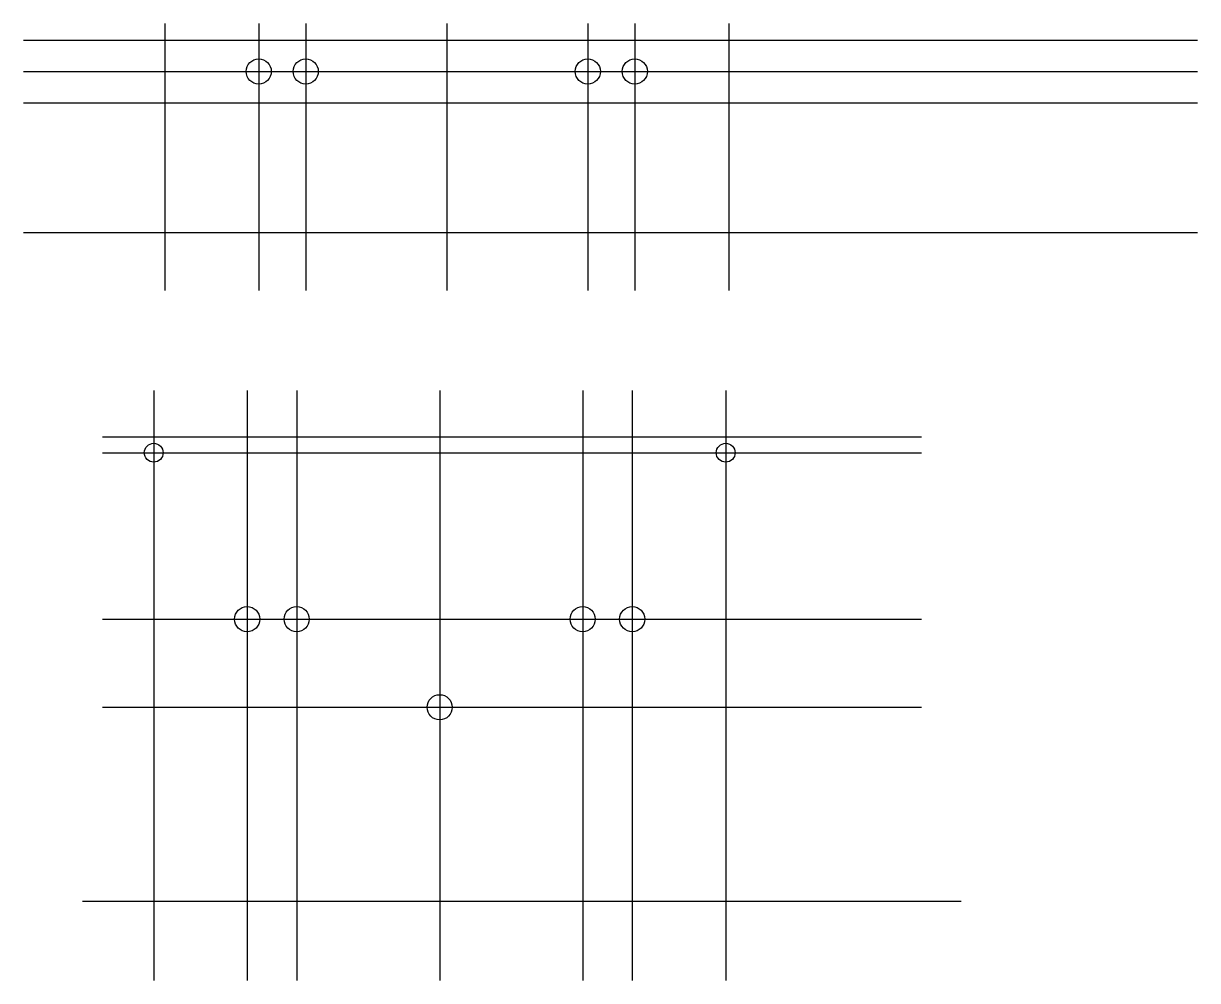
# Model space of a CAD drawing. Header units: inches. Extents: x -18 to 170, y 12 to 295.
# Drawn here: x -18 to 168.8, y 142.5 to 294.8 of the extents above; entities that cross this region are included whole.
import ezdxf

# ---------------------------------------------------------------- set-up
doc = ezdxf.new("R2010")
doc.units = ezdxf.units.IN
doc.header["$MEASUREMENT"] = 0

msp = doc.modelspace()

# ---------------------------------------------------------------- linework, layer by layer
for p, q in [((4.46648, 294.79376), (4.46648, 252.30318)), ((19.42948, 294.79376), (19.42948, 252.30318)), ((26.90948, 294.79376), (26.90948, 252.30318)), ((49.35248, 294.79376), (49.35248, 252.30318)), ((71.79548, 294.79376), (71.79548, 252.30318)), ((79.27548, 294.79376), (79.27548, 252.30318)), ((94.23848, 294.79376), (94.23848, 252.30318)), ((-18.00845, 292.1616), (168.83345, 292.1616)), ((-18.00845, 287.1616), (168.83345, 287.1616)), ((-18.00845, 282.1616), (168.83345, 282.1616)), ((-18.00845, 261.5186), (168.83345, 261.5186)), ((2.71338, 236.37689), (2.71338, 142.52518)), ((17.58438, 236.37689), (17.58438, 142.52518)), ((25.47038, 236.37689), (25.47038, 142.52518)), ((48.22738, 236.37689), (48.22738, 142.52518)), ((70.98438, 236.37689), (70.98438, 142.52518)), ((78.87038, 236.37689), (78.87038, 142.52518)), ((93.74138, 236.37689), (93.74138, 142.52518)), ((-5.44356, 229.00361), (124.91546, 229.00361)), ((-5.44356, 226.50361), (124.91546, 226.50361)), ((-5.44356, 200.01261), (124.91546, 200.01261)), ((-5.44356, 186.00361), (124.91546, 186.00361)), ((-8.59509, 155.14373), (131.21854, 155.14373))]:
    msp.add_line(p, q)
for centre, radius in [((19.42948, 287.1616), 2), ((26.90948, 287.1616), 2), ((71.79548, 287.1616), 2), ((79.27548, 287.1616), 2), ((2.71338, 226.50361), 1.5), ((93.74138, 226.50361), 1.5), ((17.58438, 200.01261), 2), ((25.47038, 200.01261), 2), ((70.98438, 200.01261), 2), ((78.87038, 200.01261), 2), ((48.22738, 186.00361), 2)]:
    msp.add_circle(centre, radius)

doc.saveas('drawing.dxf')
